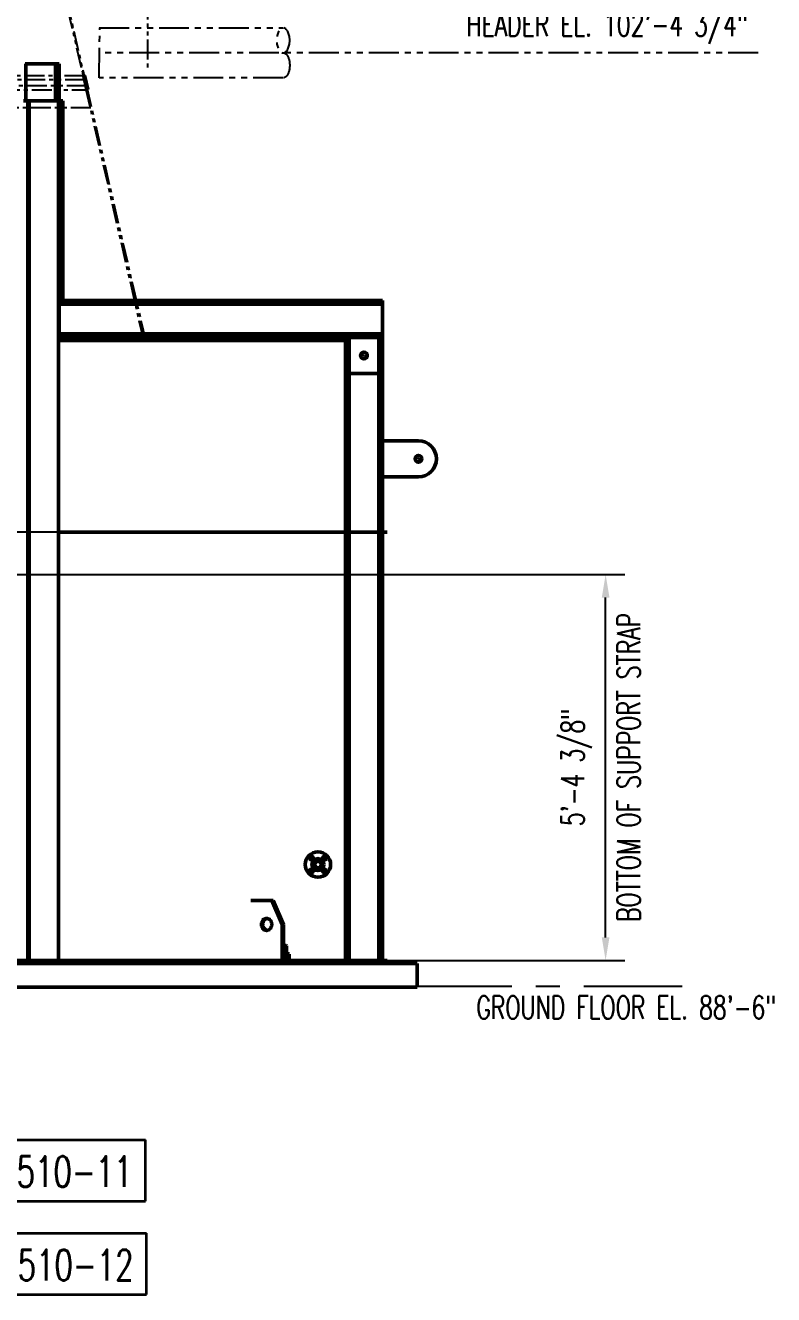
# Model space of a CAD drawing. Header units: inches. Extents: x 0 to 1408, y 0 to 1088.
# Drawn here: x 1015.2 to 1140.2, y 178.2 to 390.1 of the extents above; entities that cross this region are included whole.
import ezdxf
from ezdxf.enums import TextEntityAlignment as Align

# ---------------------------------------------------------------- set-up
doc = ezdxf.new("R2010")
doc.units = ezdxf.units.IN
doc.header["$LTSCALE"] = 32
doc.header["$MEASUREMENT"] = 0
for name, pattern in [('CENTER', [2, 1.25, -0.25, 0.25, -0.25]), ('CENTER2', [1.125, 0.75, -0.125, 0.125, -0.125]), ('HIDDEN', [0.375, 0.25, -0.125]), ('PHANTOM2', [1.25, 0.625, -0.125, 0.125, -0.125, 0.125, -0.125])]:
    doc.linetypes.add(name, pattern=pattern)
for name, color, linetype, lineweight in [('AM_0', 7, 'Continuous', 50), ('AM_6', 140, 'Continuous', 35), ('AM_7', 142, 'CENTER', 25), ('Equipment-AM_11', 92, 'PHANTOM2', 25), ('Equipment-AM_3', 6, 'HIDDEN', 25), ('Equipment-AM_5', 92, 'Continuous', 25), ('Equipment-AM_6', 140, 'Continuous', 35), ('Equipment-AM_7', 142, 'CENTER', 25), ('Layout-AM_11', 92, 'PHANTOM2', 25)]:
    doc.layers.add(name, color=color, linetype=linetype, lineweight=lineweight)
doc.styles.add('simplex', font='simplex.shx', dxfattribs={"width": 0.75})
doc.styles.get("Standard").update_dxf_attribs({"font": 'ROMANS.SHX', "width": 0.7})
doc.dimstyles.new('VALMET_ANSI$0', dxfattribs={"dimscale": 48, "dimtxt": 0.12, "dimasz": 0.12, "dimexe": 0.1, "dimexo": 0.05, "dimgap": 0.06, "dimtad": 1, "dimtoh": 1, "dimdec": 5, "dimzin": 7, "dimdsep": 46, "dimlunit": 4, "dimtxsty": 'Standard', "dimcen": 0, "dimclrd": 256, "dimclre": 256, "dimclrt": 140, "dimadec": 0, "dimazin": 2, "dimtp": 0.1, "dimtm": 0.1, "dimtfac": 0.71, "dimtdec": 5, "dimtofl": 0, "dimtmove": 0, "dimatfit": 3, "dimfxl": 1, "dimfrac": 2, "dimtolj": 1, "dimtzin": 7, "dimlwd": -1, "dimlwe": -1, "dimarcsym": 1})

# ---------------------------------------------------------------- blocks, each defined once
blk = doc.blocks.new('POW PDM_NO REV')
at = {"layer": 'AM_6'}
for p, q in [((0, 0), (0, 0.32)), ((0, 0.32), (1.45, 0.32)), ((1.45, 0), (1.45, 0.32)), ((0, 0), (1.45, 0))]:
    blk.add_line(p, q, dxfattribs=at)
at = {"layer": 'AM_6', "style": 'simplex', "width": 0.75}
blk.add_attdef('POWP00XXXX', text='', height=0.16, dxfattribs=at).set_placement((0.7384, 0.0265), align=Align.BOTTOM_CENTER)
blk = doc.blocks.new('SW_CENTERMARKSYMBOL_16')
at = {"layer": 'AM_7', "color": 0}
for p, q in [((-0.2, 0), (-0.6625, 0)), ((0, 0), (-0.1, 0)), ((0, 0), (-0.1, 0)), ((0, 0.2), (0, 0.6625)), ((0, 0), (0, 0.1)), ((0, 0), (0, 0.1)), ((0, 0), (0, -0.1)), ((0, 0), (0.1, 0)), ((0, 0), (0, -0.1)), ((0, 0), (0.1, 0)), ((0.2, 0), (0.6625, 0)), ((0, -0.2), (0, -0.6625))]:
    blk.add_line(p, q, dxfattribs=at)
blk = doc.blocks.new('SW_CENTERMARKSYMBOL_17')
at = {"layer": 'AM_7', "color": 0}
for p, q in [((-0.2, 0), (-0.6625, 0)), ((0, 0), (-0.1, 0)), ((0, 0), (-0.1, 0)), ((0, 0.2), (0, 0.6625)), ((0, 0), (0, 0.1)), ((0, 0), (0, 0.1)), ((0, 0), (0, -0.1)), ((0, 0), (0.1, 0)), ((0, 0), (0, -0.1)), ((0, 0), (0.1, 0)), ((0.2, 0), (0.6625, 0)), ((0, -0.2), (0, -0.6625))]:
    blk.add_line(p, q, dxfattribs=at)
blk = doc.blocks.new('SW_CENTERMARKSYMBOL_18')
at = {"layer": 'AM_7', "color": 0}
for p, q in [((-0.2, 0), (-0.6625, 0)), ((0, 0), (-0.1, 0)), ((0, 0), (-0.1, 0)), ((0, 0.2), (0, 0.6625)), ((0, 0), (0, 0.1)), ((0, 0), (0, 0.1)), ((0, 0), (0, -0.1)), ((0, 0), (0.1, 0)), ((0, 0), (0, -0.1)), ((0, 0), (0.1, 0)), ((0.2, 0), (0.6625, 0)), ((0, -0.2), (0, -0.6625))]:
    blk.add_line(p, q, dxfattribs=at)
blk = doc.blocks.new('SW_CENTERMARKSYMBOL_20')
at = {"layer": 'AM_7', "color": 0}
for p, q in [((-0.2, 0), (-0.6625, 0)), ((0, 0), (-0.1, 0)), ((0, 0), (-0.1, 0)), ((0, 0.2), (0, 0.6625)), ((0, 0), (0, 0.1)), ((0, 0), (0, 0.1)), ((0, 0), (0, -0.1)), ((0, 0), (0.1, 0)), ((0, 0), (0, -0.1)), ((0, 0), (0.1, 0)), ((0.2, 0), (0.6625, 0)), ((0, -0.2), (0, -0.6625))]:
    blk.add_line(p, q, dxfattribs=at)
blk = doc.blocks.new('SW_CENTERMARKSYMBOL_21')
at = {"layer": 'AM_7', "color": 0}
for p, q in [((-0.2, 0), (-0.66, 0)), ((0, 0), (-0.1, 0)), ((0, 0), (-0.1, 0)), ((0, 0.2), (0, 0.66)), ((0, 0), (0, 0.1)), ((0, 0), (0, 0.1)), ((0, 0), (0, -0.1)), ((0, 0), (0.1, 0)), ((0, 0), (0, -0.1)), ((0, 0), (0.1, 0)), ((0.2, 0), (0.66, 0)), ((0, -0.2), (0, -0.66))]:
    blk.add_line(p, q, dxfattribs=at)
blk = doc.blocks.new('SW_CENTERMARKSYMBOL_22')
at = {"layer": 'AM_7', "color": 0}
for p, q in [((-0.2, 0), (-0.6625, 0)), ((0, 0), (-0.1, 0)), ((0, 0), (-0.1, 0)), ((0, 0.2), (0, 0.6625)), ((0, 0), (0, 0.1)), ((0, 0), (0, 0.1)), ((0, 0), (0, -0.1)), ((0, 0), (0.1, 0)), ((0, 0), (0, -0.1)), ((0, 0), (0.1, 0)), ((0.2, 0), (0.6625, 0)), ((0, -0.2), (0, -0.6625))]:
    blk.add_line(p, q, dxfattribs=at)
blk = doc.blocks.new('A$C9d734190')
at = {"layer": 'AM_0'}
for p, q in [((66.5, 154.19), (66.62, 154.19)), ((66.62, 154.19), (71.59, 154.19)), ((66.62, 154.19), (66.62, 148)), ((71.59, 154.19), (71.84, 154.19)), ((71.59, 154.19), (71.59, 148)), ((71.84, 154.19), (71.84, 148)), ((71.84, 154.19), (72.2, 154.19)), ((72.2, 154.19), (72.2, 108.5)), ((66.99, 148), (66.26, 148)), ((66.99, 4.5), (66.99, 148)), ((67.21, 148), (66.99, 148)), ((67.21, 4.5), (67.21, 148)), ((72.08, 148), (67.21, 148)), ((72.08, 4.5), (72.08, 148)), ((72.49, 148), (72.2, 148)), ((72.49, 114.7), (72.49, 148)), ((72.79, 148), (72.49, 148)), ((72.79, 114.7), (72.79, 148)), ((72.19, 114.7), (72.19, 114.34)), ((126.19, 114.7), (72.19, 114.7)), ((126.19, 114.7), (126.19, 114.34)), ((126.19, 114.34), (72.19, 114.34)), ((126.19, 114.09), (72.2, 114.09)), ((126.19, 114.34), (126.19, 114.09)), ((126.19, 114.09), (126.19, 109.12)), ((72.08, 108.5), (119.96, 108.5)), ((72.19, 108.87), (72.19, 108.5)), ((126.19, 108.87), (72.19, 108.87)), ((126.19, 109.12), (72.2, 109.12)), ((126.19, 108.5), (119.96, 108.5)), ((120, 4.5), (120, 108.5)), ((120.37, 108.5), (120, 108.5)), ((120.37, 4.5), (120.37, 108.5)), ((120.62, 108.5), (120.62, 102.5)), ((125.58, 102.5), (125.58, 108.5)), ((126.2, 108.5), (125.83, 108.5)), ((125.83, 4.5), (125.83, 108.5)), ((126.19, 109.12), (126.19, 108.87)), ((126.19, 108.87), (126.19, 108.5)), ((126.2, 4.5), (126.2, 108.5)), ((120, 108), (72.08, 108)), ((120.62, 102.5), (125.58, 102.5)), ((120.62, 4.5), (120.62, 102.5)), ((125.58, 4.5), (125.58, 102.5)), ((126.2, 91.25), (132.2, 91.25)), ((132.2, 85.25), (126.2, 85.25)), ((115.23, 21.14), (115.24, 21.13)), ((107.71, 14.5), (104.23, 14.5)), ((109.44, 10.5), (107.71, 14.5)), ((107.71, 14.5), (107.95, 14.5)), ((109.69, 10.5), (107.95, 14.5)), ((109.44, 4.5), (109.44, 10.5)), ((109.44, 10.5), (109.69, 10.5)), ((109.69, 4.5), (109.69, 10.5)), ((109.81, 7), (109.69, 7)), ((109.82, 6.95), (109.69, 6.95)), ((110.11, 7), (109.81, 7)), ((110.16, 6.95), (109.82, 6.95)), ((110.16, 6.95), (110.11, 7)), ((110.16, 5.65), (110.16, 6.95)), ((0.25, 4.5), (127, 4.5)), ((109.71, 5.65), (109.69, 5.64)), ((109.69, 5.65), (109.71, 5.65)), ((109.69, 4.65), (109.71, 4.65)), ((109.69, 4.63), (110.66, 4.63)), ((109.71, 5.65), (110.39, 5.65)), ((109.71, 4.65), (110.18, 4.65)), ((110.18, 4.65), (110.18, 5.55)), ((110.39, 4.65), (110.18, 4.65)), ((110.39, 5.65), (110.47, 5.65)), ((110.6, 4.65), (110.39, 4.65)), ((110.57, 5.57), (110.47, 5.65)), ((110.47, 4.63), (110.47, 4.65)), ((110.6, 4.65), (110.6, 5.55)), ((110.66, 4.5), (110.66, 4.63)), ((127, 4), (127, 4.5)), ((55, 4), (132, 4)), ((132, 4), (132, 0)), ((55, 0), (132, 0))]:
    blk.add_line(p, q, dxfattribs=at)
at = {"layer": 'AM_0', "flags": 128}
for points in [[(115.23, 21.12), (115.24, 21.15), (115.24, 21.15)], [(115.24, 19.85), (115.24, 19.85), (115.23, 19.88)], [(115.24, 19.87), (115.23, 19.86), (115.23, 19.86)], [(115.6, 21.15), (115.6, 21.14), (115.61, 21.12)], [(115.61, 19.88), (115.61, 19.86), (115.6, 19.85)], [(107.71, 10.5), (107.7, 10.62), (107.68, 10.73), (107.65, 10.85), (107.61, 10.96), (107.56, 11.06), (107.49, 11.15), (107.42, 11.24), (107.34, 11.31), (107.26, 11.38), (107.16, 11.43), (107.07, 11.46), (106.96, 11.49), (106.86, 11.5), (106.76, 11.5), (106.66, 11.48), (106.56, 11.45), (106.46, 11.4), (106.37, 11.35), (106.29, 11.28), (106.21, 11.2), (106.15, 11.11), (106.09, 11.01), (106.04, 10.9), (106.01, 10.79), (105.98, 10.68), (105.97, 10.56), (105.97, 10.44), (105.98, 10.32), (106.01, 10.21), (106.04, 10.1), (106.09, 9.99), (106.15, 9.89), (106.21, 9.8), (106.29, 9.72), (106.37, 9.65), (106.46, 9.6), (106.56, 9.55), (106.66, 9.52), (106.76, 9.5), (106.86, 9.5), (106.96, 9.51), (107.07, 9.54), (107.16, 9.57), (107.26, 9.62), (107.34, 9.69), (107.42, 9.76), (107.49, 9.85), (107.56, 9.94), (107.61, 10.04), (107.65, 10.15), (107.68, 10.27), (107.7, 10.38), (107.71, 10.5)], [(106.96, 11.49), (106.9, 11.48), (106.81, 11.45), (106.71, 11.4), (106.62, 11.35), (106.54, 11.28), (106.46, 11.2), (106.39, 11.11), (106.34, 11.01), (106.29, 10.9), (106.25, 10.79), (106.23, 10.68), (106.22, 10.56), (106.22, 10.44), (106.23, 10.32), (106.25, 10.21), (106.29, 10.1), (106.34, 9.99), (106.39, 9.89), (106.46, 9.8), (106.54, 9.72), (106.62, 9.65), (106.71, 9.6), (106.81, 9.55), (106.9, 9.52), (106.96, 9.51)]]:
    blk.add_lwpolyline(points, dxfattribs=at)
at = {"layer": 'AM_0'}
for centre, radius in [((123.1, 105.5), 0.562), ((132.2, 88.25), 0.563), ((115.42, 20.5), 2.12), ((114.32, 21.6), 0.312), ((115.42, 20.5), 1), ((116.52, 21.6), 0.313), ((114.32, 19.4), 0.312), ((115.42, 20.5), 0.68), ((115.42, 20.5), 0.658), ((115.42, 20.5), 0.525), ((116.52, 19.4), 0.312)]:
    blk.add_circle(centre, radius, dxfattribs=at)
for centre, radius, start, end in [((132.2, 88.25), 3, 270, 90), ((109.7, 4.43), 1.22, 66.6234, 89.2609), ((110.42, 5.31), 0.333, 95.4125, 135.9185), ((110.36, 5.31), 0.334, 44.0885, 84.5805)]:
    blk.add_arc(centre, radius, start, end, dxfattribs=at)
at = {"layer": 'AM_7'}
for name, p in [('SW_CENTERMARKSYMBOL_16', (123.1, 105.5)), ('SW_CENTERMARKSYMBOL_17', (123.1, 105.5)), ('SW_CENTERMARKSYMBOL_18', (123.1, 105.5)), ('SW_CENTERMARKSYMBOL_20', (132.2, 88.25)), ('SW_CENTERMARKSYMBOL_21', (132.2, 88.25)), ('SW_CENTERMARKSYMBOL_22', (132.2, 88.25))]:
    blk.add_blockref(name, p, dxfattribs=at)
blk = doc.blocks.new('A$Cdb8327fd')
at = {"layer": 'Layout-AM_11', "ltscale": 0.25}
for p, q in [((-33.75, 152.91), (-33.75, 5.15)), ((-33.31, -62.42), (-18.51, 1.29)), ((-18.51, 1.29), (64.91, 1.29)), ((-19.54, -4.23), (64.38, -4.23))]:
    blk.add_line(p, q, dxfattribs=at)
for points in [[(-18.15, 2.84), (65.24, 2.84), (65.24, 0.33), (-18.74, 0.33), (-9.56, 40.13), (-9.23, 40.03), (-17.62, 3.8)], [(-19.04, 0.4), (-18.25, 3.86), (-17.92, 3.8), (64.29, 3.8), (68.48, 27.54)], [(-32.8, -62.42), (-18.41, 0.33), (-17.65, 3.63)]]:
    blk.add_lwpolyline(points, dxfattribs=at)
blk = doc.blocks.new('*D124')
at = {"layer": 'Defpoints', "color": 0, "transparency": 16777216}
for p in [(918.92, 298.39), (1112.15, 298.39), (934.41, 233.97)]:
    blk.add_point(p, dxfattribs=at)
at = {"layer": 'Equipment-AM_5', "linetype": 'ByBlock', "transparency": 16777216}
for p, q in [((920.52, 298.39), (1115.35, 298.39)), ((1112.15, 237.81), (1112.15, 294.55)), ((936.01, 233.97), (1115.35, 233.97))]:
    blk.add_line(p, q, dxfattribs=at)
at = {"layer": 'Equipment-AM_5', "transparency": 16777216}
for points in [[(1111.51, 294.55), (1112.79, 294.55), (1112.15, 298.39)], [(1111.51, 237.81), (1112.79, 237.81), (1112.15, 233.97)]]:
    blk.add_solid(points, dxfattribs=at)
at = {"layer": 'Equipment-AM_5', "color": 140, "transparency": 16777216, "char_height": 3.84, "attachment_point": 5, "rotation": 90}
for s, insert in [('\\A1;BOTTOM OF SUPPORT STRAP', (1115.99, 266.18)), ('\\A1;5\'-4 3/8"', (1107.3, 266.18))]:
    blk.add_mtext(s, dxfattribs=dict(at, insert=insert))

msp = doc.modelspace()

# ---------------------------------------------------------------- linework, layer by layer
at = {"layer": 'AM_0'}
msp.add_line((1075.693774, 305.472002), (1020.769428, 305.472002), dxfattribs=at)
at = {"layer": 'Equipment-AM_11', "linetype": 'CENTER2'}
msp.add_line((748.509907, 229.636308), (1124.95413, 229.636308), dxfattribs=at)
at = {"layer": 'Equipment-AM_3'}
msp.add_line((1020.769428, 305.472002), (1012.254877, 305.472002), dxfattribs=at)
at = {"layer": 'Layout-AM_11', "ltscale": 0.25}
for p, q in [((1027.570316, 389.682435), (1058.304013, 389.682435)), ((1027.570857, 381.338983), (1027.675024, 389.682435)), ((1137.598248, 385.515811), (1027.570857, 385.515811)), ((1058.304554, 381.338983), (1027.570857, 381.338983))]:
    msp.add_line(p, q, dxfattribs=at)
at = {"layer": 'Layout-AM_11', "ltscale": 0.25, "extrusion": (0, 0, -1)}
msp.add_ellipse((1058.304013, 387.59912), major_axis=(0, -2.083315), ratio=0.5231220816, dxfattribs=at)
msp.add_ellipse((1058.301307, 383.432496), major_axis=(0, -2.083315), ratio=0.5231220816, start_param=3.1415926537, end_param=6.2831853073, dxfattribs=at)

# ---------------------------------------------------------------- block references
at = {"layer": 'AM_6', "linetype": 'CENTER2'}
msp.add_blockref('A$C9d734190', (948.690018, 229.472002), dxfattribs=at)
at = {"layer": 'Equipment-AM_7', "linetype": 'CENTER2'}
ref = msp.add_blockref('POW PDM_NO REV', (988.928439, 193.758518), dxfattribs=dict(at, xscale=32, yscale=32, zscale=32))
ref.add_attrib('POWP00XXXX', 'MF01000510-11', dxfattribs={"layer": 'AM_6', "height": 5.12, "style": 'simplex', "width": 0.7}).set_placement((1012.557784, 194.605382), align=Align.BOTTOM_CENTER)
ref = msp.add_blockref('POW PDM_NO REV', (989.102027, 178.152858), dxfattribs=dict(at, xscale=32, yscale=32, zscale=32))
ref.add_attrib('POWP00XXXX', 'MF01000510-12', dxfattribs={"layer": 'AM_6', "height": 5.12, "style": 'simplex', "width": 0.7}).set_placement((1012.731372, 178.999722), align=Align.BOTTOM_CENTER)
at = {"layer": 'Layout-AM_11', "ltscale": 0.25, "xscale": -0.666666, "yscale": 0.666666, "zscale": 0.666666}
msp.add_blockref('A$Cdb8327fd', (1013.143796, 379.129204), dxfattribs=at)

# ---------------------------------------------------------------- texts
at = {"layer": 'Equipment-AM_6', "color": 140, "char_height": 3.84, "attachment_point": 3}
for s, width, insert in [('HEADER EL. 102\'-4 3/4"', 58.23447288, (1135.917788, 392.142412)), ('GROUND FLOOR EL. 88\'-6"', 58.33927079, (1140.665556, 228.018002))]:
    msp.add_mtext_dynamic_manual_height_columns(s, width=width, gutter_width=19.2, heights=[0], dxfattribs=dict(at, insert=insert))

# ---------------------------------------------------------------- dimensions: what is measured, and where the dimension line sits
at = {"layer": 'Equipment-AM_5'}
dim = msp.add_linear_dim(base=(1112.14649, 298.390801), p1=(934.411429, 233.972002), p2=(918.923834, 298.390801), angle=90, text='<>\\XBOTTOM OF SUPPORT STRAP', dimstyle='VALMET_ANSI$0', override={"dimscale": 32, "dimdec": 3, "dimpost": ''}, dxfattribs=at)
dim.commit()
dim.dimension.update_dxf_attribs({"geometry": '*D124', "text_midpoint": (1112.14649, 266.181401)})

doc.saveas('drawing.dxf')
